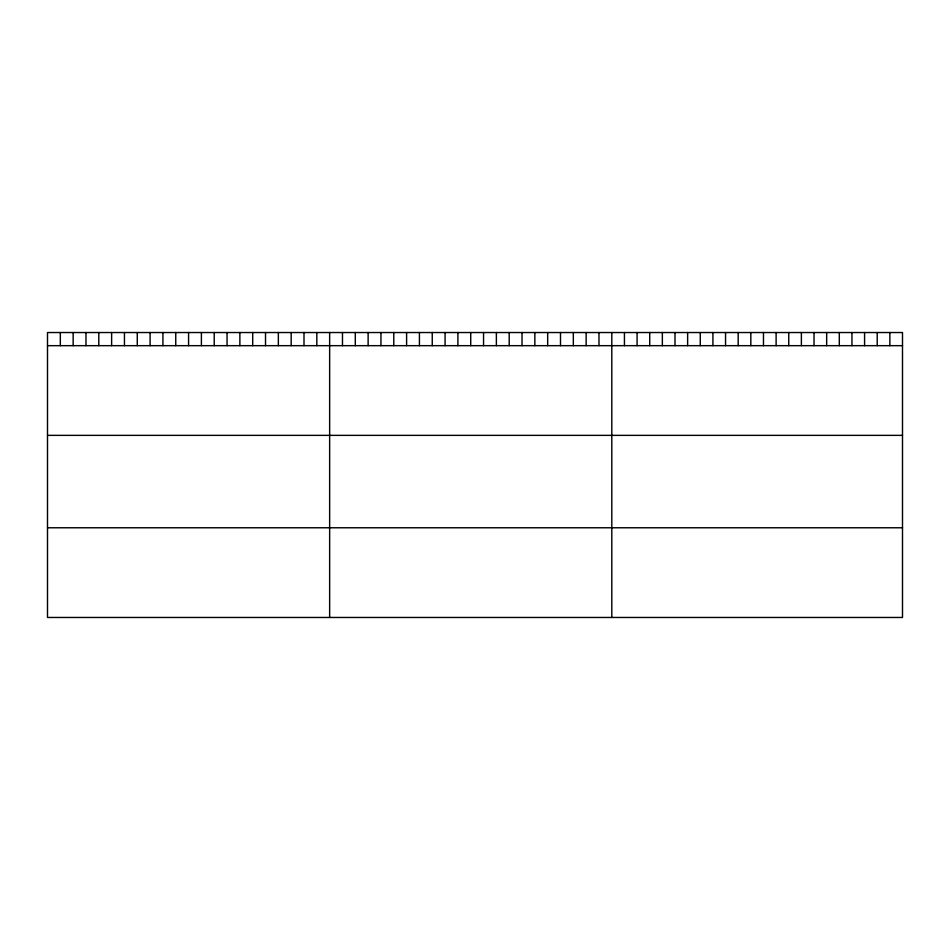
<?xml version="1.0" encoding="UTF-8"?>
<svg xmlns="http://www.w3.org/2000/svg" width="950" height="950" viewBox="0 0 950 950"><rect width="100%" height="100%" fill="white"/><g stroke="black" fill="none" stroke-linecap="round" stroke-linejoin="round"><path stroke-width="1.43" d="M902.5 345.669L902.5 617.464L47.5 617.464L47.5 332.536L902.5 332.536L902.5 345.669L47.5 345.669M47.5 435.361L902.5 435.361M47.5 527.773L902.5 527.773M889.865 332.536L889.865 345.669M877.218 332.536L877.218 345.669M864.583 332.536L864.583 345.669M851.948 332.536L851.948 345.669M839.301 332.536L839.301 345.669M826.666 332.536L826.666 345.669M814.031 332.536L814.031 345.669M801.384 332.536L801.384 345.669M788.749 332.536L788.749 345.669M776.114 332.536L776.114 345.669M763.467 332.536L763.467 345.669M750.832 332.536L750.832 345.669M738.186 332.536L738.186 345.669M725.551 332.536L725.551 345.669M712.916 332.536L712.916 345.669M700.269 332.536L700.269 345.669M687.634 332.536L687.634 345.669M674.999 332.536L674.999 345.669M662.352 332.536L662.352 345.669M649.717 332.536L649.717 345.669M637.082 332.536L637.082 345.669M624.435 332.536L624.435 345.669M611.8 332.536L611.8 617.464M598.975 332.536L598.975 345.669M586.15 332.536L586.15 345.669M573.325 332.536L573.325 345.669M560.5 332.536L560.5 345.669M547.675 332.536L547.675 345.669M534.85 332.536L534.85 345.669M522.025 332.536L522.025 345.669M509.2 332.536L509.2 345.669M496.375 332.536L496.375 345.669M483.55 332.536L483.55 345.669M470.725 332.536L470.725 345.669M457.9 332.536L457.9 345.669M445.075 332.536L445.075 345.669M432.25 332.536L432.25 345.669M419.425 332.536L419.425 345.669M406.6 332.536L406.6 345.669M393.775 332.536L393.775 345.669M380.95 332.536L380.95 345.669M368.125 332.536L368.125 345.669M355.3 332.536L355.3 345.669M342.475 332.536L342.475 345.669M329.65 332.536L329.65 617.464M316.825 332.536L316.825 345.669M304 332.536L304 345.669M291.175 332.536L291.175 345.669M278.35 332.536L278.35 345.669M265.525 332.536L265.525 345.669M252.7 332.536L252.7 345.669M239.875 332.536L239.875 345.669M227.05 332.536L227.05 345.669M214.225 332.536L214.225 345.669M201.4 332.536L201.4 345.669M188.575 332.536L188.575 345.669M175.75 332.536L175.75 345.669M162.925 332.536L162.925 345.669M150.1 332.536L150.1 345.669M137.275 332.536L137.275 345.669M124.45 332.536L124.45 345.669M111.625 332.536L111.625 345.669M98.8 332.536L98.8 345.669M85.975 332.536L85.975 345.669M73.15 332.536L73.15 345.669M60.325 332.536L60.325 345.669"/></g></svg>
